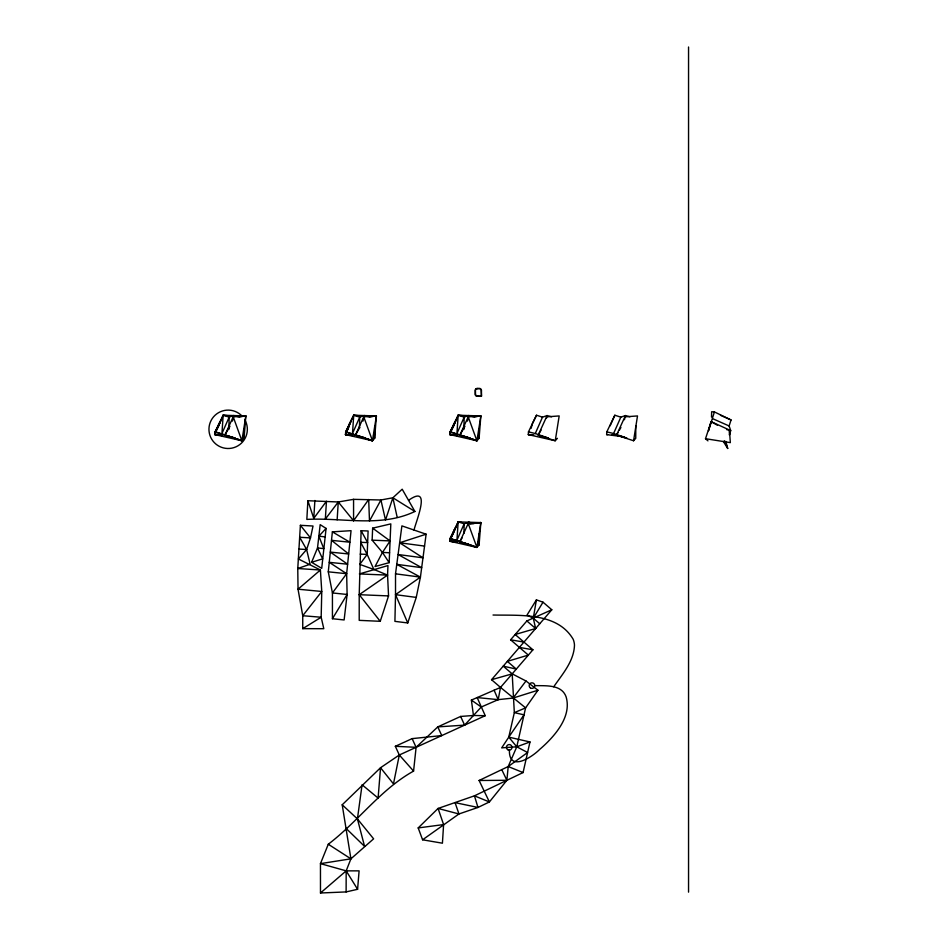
<?xml version="1.0" encoding="UTF-8"?>
<svg xmlns="http://www.w3.org/2000/svg" width="940" height="940" viewBox="0 0 940 940"><rect width="100%" height="100%" fill="white"/><g stroke="black" fill="none" stroke-linecap="round" stroke-linejoin="round"><path stroke-width="1.41" d="M413.577 771.094L399.312 754.996L395.34 746.301L412.131 738.629L416.103 747.312L413.577 771.094C380.418 789.518 358.199 821.454 328.283 844.238L320.458 863.637L320.481 893L346.12 891.919L346.179 870.863L350.914 858.831L373.615 838.832L357.423 818.916L342.207 804.793L380.536 767.733L399.312 754.996L485.24 715.693L477.156 697.574L498.2 699.642L513.064 698.068L537.938 690.242L525.989 680.983L512.194 673.863L503.229 666.143L516.307 669.092L507.341 661.372L528.351 655.098L510.608 639.811L526.858 620.952L551.803 609.766L543.014 602.188L536.411 599.861L526.999 615.089L533.286 618.191L539.748 623.749M244.118 428.558L244.071 438.322L241.897 440.754L214.943 434.609L215.131 431.86L223.168 415.233L245.834 415.938L244.071 438.322L243.002 435.666M374.684 425.761L374.637 438.322L372.463 440.754L345.497 434.609L345.685 431.86L353.722 415.233L376.399 415.938L374.637 438.322L373.556 435.666M479.118 428.558L479.083 438.322L476.909 440.754L449.943 434.609L450.131 431.86L458.168 415.233L480.845 415.938L479.083 438.322L478.002 435.666M479.13 533.814L479.083 544.965L476.909 547.409L449.943 541.264L450.131 538.514L458.168 521.888L480.845 522.593L479.083 544.965L478.002 542.321M635.804 425.761L635.745 438.322L633.572 440.754L616.523 435.138L624.889 416.843L637.508 415.938L633.572 440.754M380.242 621.305L359.209 594.691L361.113 530.712L368.104 530.994L367.176 554.4L373.85 569.44L387.562 575.104L388.549 595.913L380.242 621.305L359.209 620.353L359.209 594.691L387.562 575.104L387.962 565.563L359.374 573.941L387.562 575.104M426.126 534.202L399.641 542.779L422.988 557.82L398.09 554.506L421.684 567.666L396.774 564.353L420.427 577.125L395.517 594.656L394.918 621.364L407.748 622.95L416.255 597.405L420.427 577.125L426.126 534.202L401.897 525.883L395.517 573.823L395.517 594.656L407.748 622.95M228.855 429.498L229.16 417.149L233.778 415.562L238.243 416.831L245.834 415.938L241.897 440.754L224.848 435.138L233.214 416.843L245.834 415.938L239.124 416.82M359.444 428.123L359.726 417.149L364.332 415.562L368.797 416.831L376.399 415.938L372.463 440.754L355.402 435.138L363.768 416.843L376.399 415.938L369.69 416.82M463.855 429.498L464.172 417.149L468.778 415.562L473.243 416.831L480.845 415.938L476.909 440.754L459.848 435.138L468.214 416.843L480.845 415.938L474.136 416.82M463.925 533.403L464.172 523.803L468.778 522.217L473.243 523.486L480.845 522.593L476.909 547.409L459.848 541.793L468.214 523.486L480.845 522.593L476.815 523.11M711.51 417.113L711.662 411.744L714.412 411.931L731.038 419.969L729.123 425.961L730.709 430.579L729.44 435.044L729.428 430.015L711.134 421.637L705.517 438.698L707.949 440.872M389.16 562.661L390.817 523.885L372.651 528.163L372.134 540.148L382.451 552.438L389.16 562.661L375.048 566.538L382.451 552.438L390.077 540.923L372.651 528.163M307.885 500.726L306.839 519.409C342.665 517.399 380.771 527.798 414.893 511.466L402.191 489.211L392.873 497.777L385.506 520.008L380.923 499.986L353.569 499.34L338.271 501.972L307.885 500.726L313.76 518.351L326.462 501.231L325.334 519.091L338.271 501.972L353.569 520.748L368.68 499.504L369.49 521.019L380.923 499.986L392.873 497.777L414.893 511.466M300.389 525.296L297.769 568.512L298.039 589.204L302.739 615.724L302.739 628.649L323.795 628.707L321.174 617.239L321.762 591.471L320.399 570.004L298.391 558.983L306.616 549.524L310.494 537.903L313.02 526.024L300.389 525.296L310.494 537.903L299.684 537.269L306.616 549.524L310.141 564.223L297.769 568.512L320.399 570.004L298.039 589.204L321.762 591.471L302.739 615.724L321.174 617.239L302.739 628.649M537.938 690.242L525.601 707.879L516.765 746.795L508.199 766.547L506.872 780.294L489.388 801.961L477.978 807.448L458.955 813.97L438.075 808.447L443.598 824.58L442.423 843.204L422.589 839.796L418.194 827.928L438.075 808.447L474.441 795.827L523.075 772.562L529.984 741.954L508.775 737.136L501.69 747.876L516.765 746.795L529.984 741.954M313.76 518.351L314.888 500.491M337.143 519.844L338.271 501.972M551.58 416.831L547.115 415.562L542.498 417.149L536.505 415.233L528.468 431.86L528.28 434.609L555.246 440.754L557.408 438.322M624.09 436.83L606.617 434.609L606.805 431.86L614.842 415.233L620.835 417.149L625.452 415.562L629.918 416.831M346.12 891.919L357.588 889.299L359.103 870.863L346.179 870.863L320.458 863.637L350.914 858.831L342.207 804.793M328.283 571.826L332.372 531.852L351.055 530.677L346.649 573.706L347.119 594.468L344.122 619.954L332.431 618.72L332.431 592.94L328.283 571.826L346.649 573.706L332.431 592.94L347.119 594.468L332.431 618.72M326.086 528.421L321.715 568.359L311.622 562.285L317.52 547.926L320.176 524.649L326.086 528.421L318.86 536.176L323.783 548.643L317.52 547.926L322.62 558.854L311.622 562.285M395.34 746.301L416.103 747.312L437.781 726.89L464.607 725.128L473.454 715.481L471.387 700.089L500.515 687.422L532.921 649.798L515.167 634.512L535.647 628.519L533.286 618.191L536.411 599.861M412.131 738.629L441.753 735.573L437.781 726.89L460.635 716.445L473.454 715.481L481.257 707.009L498.2 699.642L500.515 687.422L491.549 679.702L551.803 609.766M399.312 754.996L393.472 783.889L380.536 767.733L378.103 798.084L362.076 784.771L357.423 818.916L364.567 846.364L346.085 828.399M422.589 839.796L458.955 813.97L455.066 802.631L477.978 807.448L474.441 795.827L489.388 801.961L479.106 780.482L508.199 766.547L527.587 752.517L516.765 746.795L508.775 737.136L514.333 712.638L512.194 673.863L491.549 679.702M717.49 425.303L711.134 421.637L708.49 430.755L714.412 411.931M232.415 421.108L233.778 415.562M362.981 421.108L364.332 415.562M467.427 421.108L468.778 415.562M468.108 524.99L468.778 522.217M546.434 418.335L547.115 415.562M624.43 419.722L625.452 415.562M218.139 427.042L223.168 415.233L230.171 415.95M348.023 429.556L349.715 423.259L353.722 415.233L360.725 415.95M453.151 427.042L458.168 415.233L465.171 415.95M453.151 533.685L458.168 521.888L460.976 522.17M531.147 428.299L532.498 423.259L536.505 415.233M610.154 425.773L614.842 415.233M414.011 530.043C416.162 520.772 432.095 483.548 408.548 500.339M222.228 435.537L214.943 434.609L219.161 423.259M352.782 435.537L345.497 434.609L349.715 423.259M457.228 435.537L449.943 434.609L454.161 423.259M457.228 542.192L449.943 541.264L454.161 529.902M220.489 434.797L214.943 434.609L215.977 432.13M216.999 429.651L220.606 420.967L215.131 431.86L241.897 440.754L233.214 416.843M351.055 434.797L345.497 434.609L351.161 420.967L345.685 431.86L372.463 440.754L363.768 416.843M455.501 434.797L449.943 434.609L450.977 432.13M452.011 429.651L455.606 420.967L450.131 431.86L476.909 440.754L468.214 416.843M454.114 541.405L449.943 541.264L450.977 538.785M452.011 536.305L455.606 527.622L450.131 538.514L476.909 547.409L468.214 523.486L474.136 523.462M528.468 431.86L535.271 433.516L542.498 417.149M606.805 431.86L613.597 433.516L620.835 417.149M229.971 426.243L224.848 435.138L235.258 438.146L215.131 431.86M359.797 427.512L355.402 435.138L365.825 438.146L345.685 431.86M464.971 426.243L459.848 435.138L470.27 438.146L450.131 431.86M462.045 537.974L459.848 541.793L468.966 544.424L450.131 538.514M541.111 430.05L538.185 435.138L555.246 440.754L559.183 415.938L546.551 416.843L538.185 435.138L548.596 438.146L535.271 433.516M617.98 432.6L616.523 435.138L626.933 438.146L613.597 433.516M619.448 430.05L620.917 427.512M533.286 618.191L543.014 602.188M508.775 737.136L524.015 714.835L514.333 712.638L525.601 707.879L500.515 687.422M361.113 530.712L367.646 542.58L360.654 542.31L367.176 554.4L359.773 564.388L373.85 569.44M553.707 686.799C562.39 674.192 573.988 661.22 574.481 645.134A17.895 17.895 0 0 0 573.165 639.247C557.173 612.14 520.184 615.618 493.03 615.019M513.064 698.068L525.989 680.983M320.481 893L346.179 870.863L357.588 889.299M475.805 395.223A1.833 1.833 0 0 1 475.499 394.353L475.464 390.37A1.798 1.798 0 0 1 475.769 389.524A2.045 2.045 0 0 1 476.157 389.101L476.31 388.984M470.106 523.991L473.243 523.486M418.194 827.928L443.598 824.58M477.132 388.385L479.694 388.42A2.045 2.045 0 0 1 480.469 388.737L480.646 388.866A2.526 2.526 0 0 1 481.092 389.36A2.162 2.162 0 0 1 481.468 390.359L481.468 396.316L481.174 390.394A1.915 1.915 0 0 0 480.857 389.524L480.316 388.984A1.821 1.821 0 0 0 479.459 388.678L477.156 388.678M479.106 780.482L506.872 780.294L501.76 769.637M214.943 434.609L216.106 434.609M345.497 434.609L346.66 434.609M449.943 434.609L451.106 434.609M529.443 434.609L528.28 434.609L533.838 434.797M606.617 434.609L607.78 434.609M449.943 541.264L453.914 541.358M534.743 685.613C545.553 685.918 561.533 684.155 566.103 696.834C571.085 713.789 559.335 730.11 548.067 741.613A125.243 125.243 0 0 1 539.819 749.286C531.829 757.393 508.74 772.398 509.41 750.12M473.454 715.481L485.24 715.693M611.987 434.762L614.795 434.856M360.185 554.118L367.176 554.4M359.209 594.691L388.549 595.913M372.134 540.148L390.077 540.923M382.451 552.438L389.583 552.744M298.979 549.066L306.616 549.524M466.569 522.746L469.365 523.039M318.86 536.176L325.123 536.893M399.641 542.779L424.551 546.093M395.517 573.823L420.427 577.125M395.517 594.656L416.255 597.405M705.517 438.698L730.333 442.634L729.428 430.015M510.608 639.811L523.956 642.079M519.397 647.39L532.921 649.798M726.55 429.556L730.709 430.579M720.486 415.28L731.038 419.969M471.598 438.674L476.909 440.754M367.152 438.674L372.463 440.754M236.586 438.674L241.897 440.754M470.27 544.801L476.909 547.409M508.199 766.547L523.075 772.562M712.755 418.723L729.123 425.961M332.372 531.852L349.88 542.216L331.503 540.336L348.67 553.977L330.304 552.097L347.624 564.212L329.259 562.332L346.649 573.706M328.283 844.238L350.914 858.831M471.387 700.089L481.257 707.009M526.858 620.952L535.647 628.519M723.26 441.342L727.701 448.474L725.891 441.495M460.635 716.445L464.607 725.128M494.099 690.218L498.2 699.642M724.552 440.731L727.701 448.474M392.873 497.777L397.209 517.423M688.55 47L688.55 892.142M353.569 499.34L353.569 520.748M244.67 419.522A19.2 19.2 0 0 1 229.736 448.439A19.2 19.2 0 0 1 210.243 422.377A19.2 19.2 0 0 1 242.214 416.232M476.063 388.819A2.045 2.045 0 0 1 477.027 388.478M476.145 388.737A2.362 2.362 0 0 0 475.522 389.36A2.045 2.045 0 0 0 475.205 390.135L475.205 394.565A2.056 2.056 0 0 0 475.522 395.34A2.303 2.303 0 0 0 476.145 395.963A2.08 2.08 0 0 0 476.921 396.281L480.669 396.316L476.98 395.987A1.833 1.833 0 0 1 476.31 395.716A2.009 2.009 0 0 1 475.769 395.188M476.228 389.054A1.798 1.798 0 0 1 477.074 388.749M223.168 415.233L221.934 433.516L229.16 417.149L223.168 415.233M353.722 415.233L352.488 433.516L359.726 417.149L353.722 415.233M458.168 415.233L456.934 433.516L464.172 417.149L458.168 415.233M458.168 521.888L456.934 540.171L464.172 523.803L458.168 521.888M530.43 687.939A2.785 2.785 0 0 0 534.743 685.777A2.785 2.785 0 0 0 530.712 683.121A2.785 2.785 0 0 0 530.43 687.939M507.694 749.662A2.785 2.785 0 0 0 512.006 747.5A2.785 2.785 0 0 0 507.976 744.844A2.785 2.785 0 0 0 507.694 749.662"/></g></svg>
